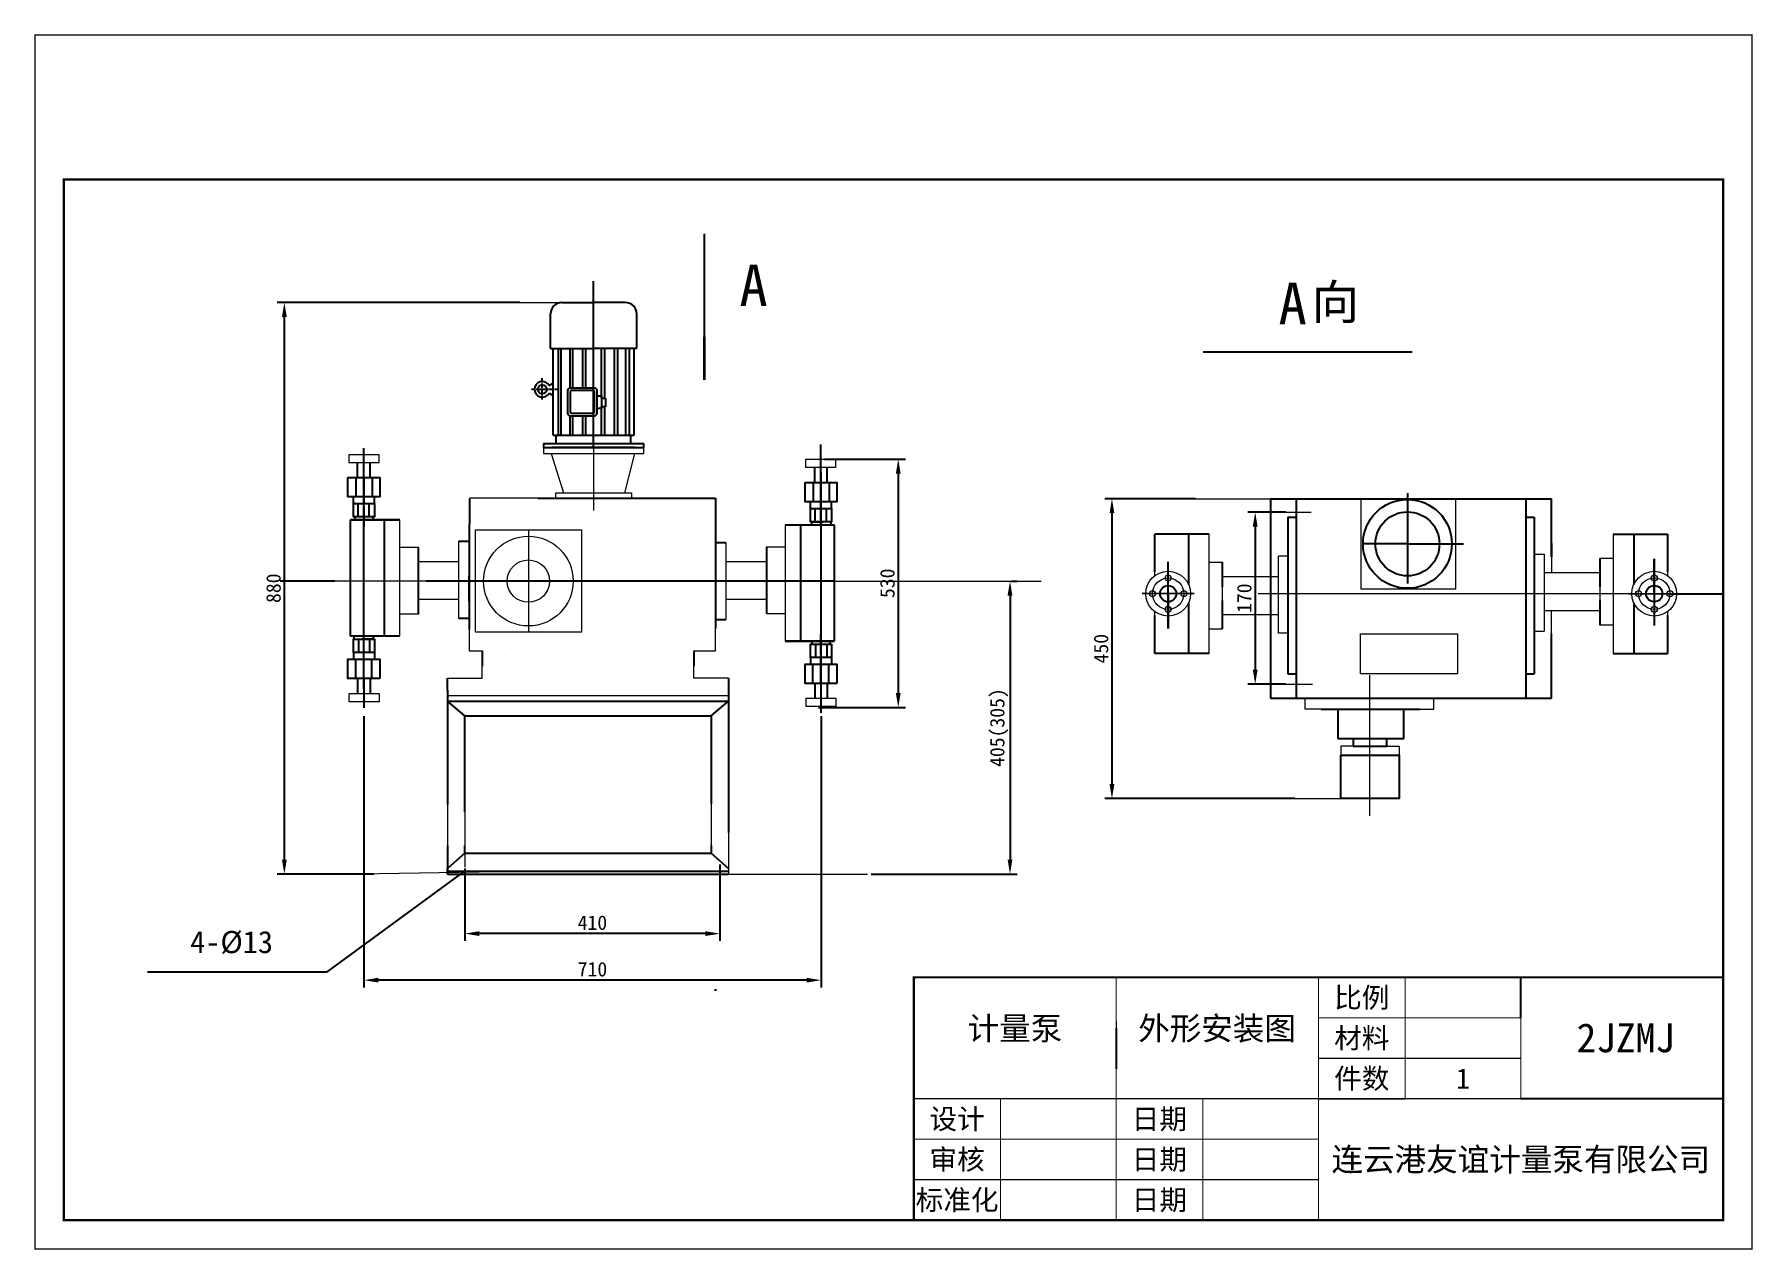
# Model space of a CAD drawing. Header units: millimetres. Extents: x 31 to 328, y 15 to 225.
import ezdxf
from ezdxf.enums import TextEntityAlignment as Align

# ---------------------------------------------------------------- set-up
doc = ezdxf.new("R2010")
doc.units = ezdxf.units.MM
doc.header["$PDMODE"] = 35
doc.linetypes.add('CENTER', pattern=[0.82, 0.7, -0.04, 0.04, -0.04])
doc.layers.add('01-轮廓线', color=7, linetype='Continuous', lineweight=35)
doc.layers.add('04-标注', color=3, linetype='Continuous', lineweight=20)
for name, color, linetype in [('05-文字', 5, 'Continuous'), ('2', 4, 'Continuous'), ('5', 1, 'CENTER')]:
    doc.layers.add(name, color=color, linetype=linetype)
doc.styles.add('S', font='SimSun.ttf')
doc.dimstyles.new('ISO-25', dxfattribs={"dimtxt": 2.5, "dimasz": 2.5, "dimexe": 1.25, "dimexo": 0.625, "dimtad": 1, "dimtxsty": 'Standard', "dimcen": 2.5, "dimadec": 0, "dimazin": 0, "dimtfac": 1, "dimtmove": 0, "dimatfit": 3, "dimfxl": 0, "dimarcsym": 0})

# ---------------------------------------------------------------- blocks, each defined once
blk = doc.blocks.new('*D9')
at = {"color": 0, "lineweight": -2}
for p, q in [((149.4, 81.79), (149.4, 68.56)), ((105.31, 75.86), (105.31, 68.56)), ((146.9, 69.81), (107.81, 69.81))]:
    blk.add_line(p, q, dxfattribs=at)
at = {"color": 0}
for points in [[(107.81, 70.23), (107.81, 69.4), (105.31, 69.81)], [(146.9, 70.23), (146.9, 69.4), (149.4, 69.81)]]:
    blk.add_solid(points, dxfattribs=at)
at = {"layer": 'Defpoints', "color": 0}
for p in [(149.4, 82.42), (105.31, 76.49), (105.31, 69.81)]:
    blk.add_point(p, dxfattribs=at)
at = {"color": 0, "insert": (127.36, 71.69), "char_height": 2.5, "attachment_point": 5}
blk.add_mtext('\\A1;410', dxfattribs=at)
blk = doc.blocks.new('*D10')
at = {"layer": '04-标注', "color": 0, "lineweight": -2}
for p, q in [((247.31, 142.72), (240.75, 142.72)), ((242, 140.22), (242, 115.44)), ((247.31, 112.94), (240.75, 112.94))]:
    blk.add_line(p, q, dxfattribs=at)
at = {"layer": '04-标注', "color": 0}
for points in [[(241.58, 140.22), (242.41, 140.22), (242, 142.72)], [(241.58, 115.44), (242.41, 115.44), (242, 112.94)]]:
    blk.add_solid(points, dxfattribs=at)
at = {"layer": 'Defpoints', "color": 0}
for p in [(247.93, 142.72), (242, 112.94), (247.93, 112.94)]:
    blk.add_point(p, dxfattribs=at)
at = {"layer": '04-标注', "color": 0, "insert": (240.12, 127.83), "char_height": 2.5, "attachment_point": 5, "rotation": 90}
blk.add_mtext('\\A1;170', dxfattribs=at)
blk = doc.blocks.new('*D11')
at = {"layer": '04-标注', "color": 0, "lineweight": -2}
for p, q in [((199.86, 130.78), (200.84, 130.78)), ((199.59, 128.28), (199.59, 82.62)), ((175.59, 80.12), (200.84, 80.12))]:
    blk.add_line(p, q, dxfattribs=at)
at = {"layer": '04-标注', "color": 0}
for points in [[(199.17, 128.28), (200, 128.28), (199.59, 130.78)], [(199.17, 82.62), (200, 82.62), (199.59, 80.12)]]:
    blk.add_solid(points, dxfattribs=at)
at = {"layer": 'Defpoints', "color": 0}
for p in [(199.23, 130.78), (174.96, 80.12), (199.59, 80.12)]:
    blk.add_point(p, dxfattribs=at)
at = {"layer": '04-标注', "color": 0, "insert": (197.71, 105.45), "char_height": 2.5, "attachment_point": 5, "rotation": 90}
blk.add_mtext('\\A1;405(305)', dxfattribs=at)
blk = doc.blocks.new('*D12')
at = {"layer": '04-标注', "color": 0, "lineweight": -2}
for p, q in [((114.8, 178.98), (72.83, 178.98)), ((74.08, 82.62), (74.08, 176.48)), ((89.55, 80.12), (72.83, 80.12))]:
    blk.add_line(p, q, dxfattribs=at)
at = {"layer": '04-标注', "color": 0}
for points in [[(73.66, 176.48), (74.5, 176.48), (74.08, 178.98)], [(73.66, 82.62), (74.5, 82.62), (74.08, 80.12)]]:
    blk.add_solid(points, dxfattribs=at)
at = {"layer": 'Defpoints', "color": 0}
for p in [(74.08, 178.98), (115.42, 178.98), (90.17, 80.12)]:
    blk.add_point(p, dxfattribs=at)
at = {"layer": '04-标注', "color": 0, "insert": (72.21, 129.55), "char_height": 2.5, "attachment_point": 5, "rotation": 90}
blk.add_mtext('\\A1;880', dxfattribs=at)
blk = doc.blocks.new('*D13')
at = {"layer": '04-标注', "color": 0, "lineweight": -2}
for p, q in [((231.68, 145.04), (215.97, 145.04)), ((217.22, 142.54), (217.22, 95.67)), ((248.86, 93.17), (215.97, 93.17))]:
    blk.add_line(p, q, dxfattribs=at)
at = {"layer": '04-标注', "color": 0}
for points in [[(216.81, 142.54), (217.64, 142.54), (217.22, 145.04)], [(216.81, 95.67), (217.64, 95.67), (217.22, 93.17)]]:
    blk.add_solid(points, dxfattribs=at)
at = {"layer": 'Defpoints', "color": 0}
for p in [(232.3, 145.04), (217.22, 93.17), (249.48, 93.17)]:
    blk.add_point(p, dxfattribs=at)
at = {"layer": '04-标注', "color": 0, "insert": (215.35, 119.1), "char_height": 2.5, "attachment_point": 5, "rotation": 90}
blk.add_mtext('\\A1;450', dxfattribs=at)
blk = doc.blocks.new('*D14')
at = {"color": 0, "lineweight": -2}
for p, q in [((167.52, 151.88), (181.51, 151.88)), ((180.26, 149.38), (180.26, 111.44)), ((166.44, 108.94), (181.51, 108.94))]:
    blk.add_line(p, q, dxfattribs=at)
at = {"color": 0}
for points in [[(179.84, 149.38), (180.68, 149.38), (180.26, 151.88)], [(179.84, 111.44), (180.68, 111.44), (180.26, 108.94)]]:
    blk.add_solid(points, dxfattribs=at)
at = {"layer": 'Defpoints', "color": 0}
for p in [(166.9, 151.88), (165.82, 108.94), (180.26, 108.94)]:
    blk.add_point(p, dxfattribs=at)
at = {"color": 0, "insert": (178.39, 130.41), "char_height": 2.5, "attachment_point": 5, "rotation": 90}
blk.add_mtext('\\A1;530', dxfattribs=at)
blk = doc.blocks.new('*D18')
at = {"layer": '04-标注', "color": 0, "lineweight": -2}
for p, q in [((87.83, 107.4), (87.83, 60.51)), ((166.9, 107.4), (166.9, 60.51)), ((164.4, 61.76), (90.33, 61.76))]:
    blk.add_line(p, q, dxfattribs=at)
at = {"layer": '04-标注', "color": 0}
for points in [[(90.33, 62.18), (90.33, 61.35), (87.83, 61.76)], [(164.4, 62.18), (164.4, 61.35), (166.9, 61.76)]]:
    blk.add_solid(points, dxfattribs=at)
at = {"layer": 'Defpoints', "color": 0}
for p in [(87.83, 108.02), (166.9, 108.02), (87.83, 61.76)]:
    blk.add_point(p, dxfattribs=at)
at = {"layer": '04-标注', "color": 0, "insert": (127.37, 63.64), "char_height": 2.5, "attachment_point": 5}
blk.add_mtext('\\A1;710', dxfattribs=at)

msp = doc.modelspace()

# ---------------------------------------------------------------- linework, layer by layer
at = {"color": 0}
for p, q in [((146.671, 190.87), (146.671, 173.017)), ((127.57, 153.876), (127.57, 182.637)), ((233.028, 170.414), (269.134, 170.414)), ((118.897, 154.57), (118.897, 153.876)), ((136.242, 153.876), (136.242, 154.57)), ((87.834, 148.713), (87.834, 153.758)), ((134.77, 153.876), (120.37, 153.876)), ((166.897, 140.511), (166.897, 154.425)), ((166.897, 147.843), (166.897, 152.887)), ((86.512, 145.342), (86.512, 148.713)), ((86.754, 148.713), (86.754, 151.34)), ((87.834, 112.14), (87.834, 149.851)), ((87.834, 148.713), (87.834, 144.218)), ((88.914, 148.713), (88.914, 151.34)), ((89.305, 145.342), (89.305, 148.713)), ((165.817, 147.843), (165.817, 150.412)), ((166.897, 149.638), (166.897, 111.927)), ((167.977, 147.843), (167.977, 150.412)), ((118.161, 147.033), (118.161, 147.033)), ((122.321, 147.033), (122.321, 147.033)), ((122.321, 147.033), (122.321, 147.033)), ((131.986, 147.033), (131.986, 147.033)), ((131.986, 147.033), (131.986, 147.033)), ((165.575, 144.471), (165.575, 147.843)), ((166.897, 147.843), (166.897, 143.347)), ((168.368, 144.471), (168.368, 147.843)), ((268.338, 146.011), (268.338, 130.397)), ((86.013, 144.218), (86.013, 145.342)), ((86.789, 144.218), (86.789, 141.916)), ((87.834, 117.556), (87.834, 144.436)), ((87.834, 143.682), (87.834, 140.15)), ((88.717, 144.218), (88.717, 141.916)), ((89.655, 144.218), (89.655, 145.342)), ((106.059, 127.245), (106.141, 145.158)), ((117.922, 145.128), (137.217, 145.128)), ((127.731, 145.128), (148.655, 145.128)), ((148.655, 145.128), (148.655, 128.365)), ((148.655, 145.128), (148.655, 143.208)), ((165.076, 143.347), (165.076, 144.471)), ((165.852, 143.347), (165.852, 141.046)), ((166.897, 144.222), (166.897, 117.342)), ((166.897, 142.812), (166.897, 139.28)), ((167.78, 143.347), (167.78, 141.046)), ((168.718, 143.347), (168.718, 144.471)), ((244.653, 145.035), (244.653, 110.554)), ((244.653, 145.035), (288.799, 145.035)), ((249.083, 145.035), (249.083, 110.554)), ((282.172, 145.035), (293.228, 145.035)), ((288.799, 145.035), (288.799, 110.554)), ((293.228, 135.004), (293.228, 145.035)), ((85.534, 141.381), (94.037, 141.381)), ((85.534, 121.267), (85.534, 141.381)), ((94.037, 141.381), (85.534, 141.381)), ((86.264, 141.916), (86.264, 141.381)), ((89.38, 141.916), (89.38, 141.381)), ((91.393, 121.267), (91.393, 141.381)), ((160.694, 140.511), (169.196, 140.511)), ((160.694, 140.511), (169.196, 140.511)), ((163.337, 140.511), (163.337, 120.397)), ((165.232, 141.046), (165.232, 140.511)), ((165.364, 141.046), (167.284, 141.046)), ((168.591, 141.046), (168.591, 140.511)), ((169.196, 140.511), (169.196, 120.397)), ((247.643, 141.826), (247.643, 114.771)), ((247.643, 141.826), (247.643, 114.771)), ((247.643, 141.826), (249.083, 141.826)), ((247.643, 141.826), (247.643, 114.771)), ((288.799, 141.826), (290.239, 141.826)), ((290.239, 141.826), (290.239, 114.771)), ((104.264, 137.671), (106.075, 137.671)), ((106.075, 122.401), (106.075, 139.164)), ((148.655, 139.377), (148.655, 122.614)), ((148.655, 139.377), (148.655, 137.457)), ((148.655, 137.457), (150.466, 137.457)), ((224.644, 133.074), (224.644, 138.932)), ((228.656, 138.932), (224.644, 138.932)), ((234.037, 138.932), (226.672, 138.932)), ((230.503, 130.198), (230.503, 138.932)), ((268.338, 137.228), (260.658, 137.228)), ((268.338, 137.228), (278.017, 137.228)), ((293.228, 137.306), (293.228, 135.004)), ((303.931, 138.932), (311.296, 138.932)), ((307.464, 138.932), (307.464, 130.203)), ((309.312, 138.932), (313.324, 138.932)), ((313.324, 138.932), (313.324, 133.074)), ((97.253, 125.072), (97.253, 136.619)), ((157.477, 136.706), (157.477, 125.159)), ((224.644, 132.375), (224.644, 134.944)), ((226.944, 122.571), (226.944, 134.109)), ((236.363, 129.821), (236.363, 134.061)), ((301.605, 134.712), (301.605, 129.821)), ((311.024, 128.612), (311.024, 134.654)), ((311.024, 134.654), (311.024, 123.116)), ((82.737, 130.782), (73.332, 130.782)), ((169.206, 130.782), (98.586, 130.782)), ((313.324, 133.734), (313.324, 132.384)), ((231.418, 128.612), (222.469, 128.613)), ((226.944, 128.612), (226.944, 122.571)), ((306.55, 128.613), (315.499, 128.612)), ((313.663, 128.612), (323.068, 128.612)), ((224.644, 123.49), (224.644, 124.841)), ((230.503, 118.292), (230.503, 127.022)), ((236.363, 122.513), (236.363, 127.404)), ((301.605, 127.404), (301.605, 123.164)), ((307.464, 127.026), (307.464, 118.292)), ((313.324, 124.85), (313.324, 122.281)), ((87.834, 118.966), (87.834, 122.498)), ((106.075, 124.321), (104.264, 124.321)), ((106.075, 122.401), (106.075, 124.321)), ((150.466, 124.107), (148.655, 124.107)), ((224.644, 118.292), (224.644, 124.151)), ((313.324, 124.151), (313.324, 118.292)), ((94.037, 121.267), (85.534, 121.267)), ((94.037, 121.267), (85.534, 121.267)), ((86.139, 120.732), (86.139, 121.267)), ((86.95, 118.431), (86.95, 120.732)), ((89.366, 120.732), (87.446, 120.732)), ((88.878, 118.431), (88.878, 120.732)), ((89.498, 120.732), (89.498, 121.267)), ((169.196, 120.397), (160.694, 120.397)), ((160.694, 120.397), (169.196, 120.397)), ((165.35, 119.862), (165.35, 120.397)), ((166.013, 117.56), (166.013, 119.862)), ((166.897, 118.096), (166.897, 121.628)), ((167.941, 117.56), (167.941, 119.862)), ((168.466, 119.862), (168.466, 120.397)), ((293.228, 110.554), (293.228, 121.654)), ((86.013, 118.431), (86.013, 117.307)), ((86.363, 117.307), (86.363, 113.935)), ((87.834, 113.935), (87.834, 118.431)), ((89.155, 117.307), (89.155, 113.935)), ((89.655, 118.431), (89.655, 117.307)), ((102.322, 116.044), (102.322, 116.044)), ((108.301, 118.747), (108.301, 116.044)), ((112.108, 117.964), (112.108, 117.964)), ((137.819, 116.044), (137.819, 116.044)), ((144.919, 118.747), (144.919, 116.044)), ((165.076, 117.56), (165.076, 116.436)), ((165.426, 116.436), (165.426, 113.065)), ((166.897, 113.065), (166.897, 117.56)), ((168.218, 116.436), (168.218, 113.065)), ((168.718, 117.56), (168.718, 116.436)), ((228.656, 118.292), (224.644, 118.292)), ((234.037, 118.292), (226.672, 118.292)), ((303.931, 118.292), (311.296, 118.292)), ((309.312, 118.292), (313.324, 118.292)), ((86.754, 113.935), (86.754, 111.366)), ((87.834, 113.935), (87.834, 108.891)), ((88.914, 113.935), (88.914, 111.366)), ((102.322, 111.936), (102.322, 113.99)), ((150.897, 113.99), (150.897, 111.936)), ((150.897, 113.99), (150.897, 110.016)), ((165.817, 113.065), (165.817, 110.438)), ((166.897, 113.065), (166.897, 108.02)), ((167.977, 113.065), (167.977, 110.438)), ((247.643, 114.771), (249.083, 114.771)), ((288.799, 114.771), (290.239, 114.771)), ((102.322, 111.936), (102.322, 110.016)), ((102.322, 111.75), (102.322, 92.148)), ((102.322, 110.016), (150.897, 110.016)), ((105.312, 107.456), (102.322, 110.016)), ((147.908, 107.456), (150.897, 110.016)), ((150.897, 110.016), (150.897, 87.294)), ((244.653, 110.554), (288.799, 110.554)), ((253.397, 110.554), (253.397, 110.554)), ((288.799, 110.554), (293.228, 110.554)), ((105.312, 90.934), (105.312, 107.456)), ((105.312, 107.456), (147.908, 107.456)), ((147.908, 107.456), (147.907, 92.235)), ((253.397, 108.634), (270.423, 108.634)), ((256.279, 108.634), (256.279, 106.74)), ((267.727, 103.533), (267.727, 108.634)), ((256.279, 106.74), (256.279, 103.533)), ((256.279, 103.533), (267.727, 103.533)), ((258.933, 103.533), (258.933, 102.242)), ((258.933, 102.242), (264.693, 102.242)), ((264.693, 103.533), (264.693, 102.242)), ((102.322, 84.971), (102.322, 80.117)), ((105.312, 83.757), (102.322, 81.077)), ((105.312, 83.757), (105.312, 84.971)), ((105.312, 83.757), (147.907, 83.757)), ((147.907, 85.058), (147.907, 83.757)), ((147.907, 83.757), (150.897, 81.077)), ((105.305, 80.679), (81.391, 63.13)), ((102.322, 80.117), (102.322, 81.077)), ((102.322, 80.617), (150.897, 80.617)), ((105.312, 81.077), (105.312, 71.903)), ((102.322, 80.117), (150.897, 80.117)), ((184.654, 78.349), (184.654, 78.349)), ((81.391, 63.13), (50.378, 63.13)), ((148.852, 60.007), (148.478, 60.007))]:
    msp.add_line(p, q, dxfattribs=at)
for points, const_width in [([(30.938, 15.253), (327.938, 15.253), (327.938, 225.253), (30.938, 225.253)], 0.2), ([(35.938, 20.253), (322.938, 20.253), (322.938, 200.253), (35.938, 200.253)], 0.4), ([(182.938, 20.253), (322.938, 20.253), (322.938, 62.253), (182.938, 62.253)], 0.4)]:
    msp.add_lwpolyline(points, close=True, dxfattribs=dict(const_width=const_width))
for points in [[(85.075, 148.713), (90.592, 148.713), (90.592, 145.342), (85.075, 145.342)], [(164.138, 147.843), (169.655, 147.843), (169.655, 144.471), (164.138, 144.471)], [(86.013, 144.218), (89.655, 144.218), (89.655, 141.916), (86.013, 141.916)], [(165.076, 143.347), (168.718, 143.347), (168.718, 141.046), (165.076, 141.046)], [(89.655, 118.431), (86.013, 118.431), (86.013, 120.732), (89.655, 120.732)], [(168.718, 117.56), (165.076, 117.56), (165.076, 119.862), (168.718, 119.862)], [(90.592, 113.935), (85.075, 113.935), (85.075, 117.307), (90.592, 117.307)], [(169.655, 113.065), (164.138, 113.065), (164.138, 116.436), (169.655, 116.436)], [(256.794, 100.652), (266.876, 100.652), (266.876, 93.168), (256.794, 93.168)]]:
    msp.add_lwpolyline(points, close=True, dxfattribs=at)
msp.add_lwpolyline([(217.938, 62.253, 0.2, 0.2, 0), (217.938, 20.253, 0.2, 0.2, 0)], format="xyseb")
at = {"const_width": 0.2}
for points in [[(252.938, 62.253), (252.938, 20.253)], [(267.938, 62.253), (267.938, 41.253)], [(287.938, 62.253), (287.938, 41.253)], [(287.938, 55.253), (252.938, 55.253)], [(287.938, 48.253), (252.938, 48.253)], [(322.938, 41.253), (182.938, 41.253)], [(197.938, 41.253), (197.938, 20.253)], [(232.938, 41.253), (232.938, 20.253)], [(252.938, 34.253), (182.938, 34.253)], [(252.938, 27.253), (182.938, 27.253)]]:
    msp.add_lwpolyline(points, dxfattribs=at)
at = {"color": 0}
for centre, radius in [((268.338, 137.228), 7.68), ((268.338, 137.228), 5.534), ((268.338, 137.228), 5.534), ((226.944, 128.609), 1.409), ((311.024, 128.616), 1.409)]:
    msp.add_circle(centre, radius, dxfattribs=at)
at = {"layer": '01-轮廓线', "color": 0}
msp.add_line((146.671, 173.017), (146.671, 165.578), dxfattribs=at)
at = {"layer": '04-标注'}
msp.add_line((322.938, 200.253), (322.938, 200.253), dxfattribs=at)
at = {"layer": '04-标注', "color": 0}
for p, q in [((110.539, 178.98), (133.042, 178.98)), ((118.897, 153.876), (118.897, 152.828)), ((118.897, 152.828), (136.242, 152.828)), ((120.23, 152.828), (122.388, 146.069)), ((127.57, 153.876), (127.57, 142.99)), ((132.958, 146.069), (134.676, 152.828)), ((136.242, 152.828), (136.242, 153.876)), ((121.026, 145.128), (121.026, 146.069)), ((121.026, 146.069), (134.11, 146.069)), ((134.11, 146.069), (134.11, 145.128)), ((117.922, 145.128), (106.141, 145.128)), ((228.899, 145.035), (244.653, 145.035)), ((244.028, 142.724), (251.652, 142.724)), ((260.272, 145.035), (260.272, 129.421)), ((276.68, 129.421), (276.68, 145.035)), ((94.037, 121.267), (94.037, 141.381)), ((160.694, 140.511), (160.694, 120.397)), ((293.228, 140.02), (293.228, 132.207)), ((104.264, 124.321), (104.264, 137.671)), ((116.284, 139.64), (116.284, 121.925)), ((150.466, 137.457), (150.466, 124.107)), ((234.037, 118.292), (234.037, 138.932)), ((303.931, 138.932), (303.931, 118.292)), ((97.253, 136.619), (94.037, 136.619)), ((104.264, 134.115), (97.253, 134.115)), ((150.466, 134.201), (157.477, 134.201)), ((157.477, 136.706), (160.694, 136.706)), ((234.037, 134.061), (236.363, 134.061)), ((247.56, 135.112), (246.005, 135.112)), ((246.005, 121.762), (246.005, 135.112)), ((290.408, 135.463), (291.963, 135.463)), ((291.963, 135.463), (291.963, 122.113)), ((303.931, 134.712), (301.605, 134.712)), ((106.075, 130.782), (82.111, 130.782)), ((125.452, 130.782), (99.521, 130.782)), ((125.452, 130.782), (204.984, 130.782)), ((224.644, 131.73), (224.644, 133.074)), ((236.363, 131.557), (246.005, 131.557)), ((236.363, 127.404), (236.363, 131.557)), ((301.605, 132.207), (291.963, 132.207)), ((313.324, 133.059), (313.324, 131.73)), ((148.655, 121.644), (148.655, 128.365)), ((308.062, 128.612), (242.505, 128.612)), ((260.272, 129.421), (276.68, 129.421)), ((301.605, 129.821), (301.605, 125.668)), ((97.253, 125.072), (94.037, 125.072)), ((104.264, 127.577), (97.253, 127.577)), ((106.059, 127.245), (106.059, 121.644)), ((150.466, 127.663), (157.477, 127.663)), ((157.477, 125.159), (160.694, 125.159)), ((224.644, 124.166), (224.644, 125.495)), ((236.363, 125.018), (246.005, 125.018)), ((301.605, 125.668), (291.963, 125.668)), ((293.228, 121.654), (293.228, 125.668)), ((313.324, 125.495), (313.324, 124.151)), ((234.037, 122.513), (236.363, 122.513)), ((290.408, 122.113), (291.963, 122.113)), ((303.931, 123.164), (301.605, 123.164)), ((106.059, 121.644), (106.059, 118.747)), ((148.655, 118.747), (148.655, 121.644)), ((247.56, 121.762), (246.005, 121.762)), ((106.059, 118.747), (108.301, 118.747)), ((108.301, 113.99), (108.301, 116.044)), ((144.919, 118.747), (148.655, 118.747)), ((144.919, 113.99), (144.919, 116.044)), ((102.322, 113.99), (108.301, 113.99)), ((150.897, 113.99), (144.919, 113.99)), ((244.653, 112.938), (251.912, 112.938)), ((261.835, 90.205), (261.835, 114.544)), ((102.322, 110.976), (150.897, 110.976)), ((250.666, 108.634), (250.666, 110.554)), ((272.903, 108.634), (272.903, 110.554)), ((253.397, 108.634), (250.666, 108.634)), ((270.423, 108.634), (272.903, 108.634)), ((258.933, 102.242), (256.794, 102.242)), ((256.794, 102.242), (256.794, 100.652)), ((264.693, 102.242), (266.876, 102.242)), ((266.876, 102.242), (266.876, 100.652)), ((102.322, 92.148), (102.322, 81.33)), ((147.907, 92.235), (147.907, 83.757)), ((248.859, 93.168), (258.545, 93.168)), ((105.312, 90.934), (105.312, 81.33)), ((150.897, 90.934), (150.897, 80.117)), ((83.539, 80.117), (114.676, 80.617)), ((150.897, 80.117), (174.964, 80.117)), ((182.938, 62.253), (182.938, 62.253)), ((182.938, 62.253), (182.938, 54.628)), ((217.938, 54.628), (217.938, 49.936)), ((217.938, 54.628), (217.938, 46.398)), ((217.938, 49.936), (217.938, 46.398)), ((252.938, 41.253), (267.938, 41.253)), ((252.938, 41.253), (267.938, 41.253))]:
    msp.add_line(p, q, dxfattribs=at)
for points in [[(90.404, 151.235), (85.263, 151.235), (85.263, 152.703), (90.404, 152.703)], [(164.276, 151.88), (169.418, 151.88), (169.418, 150.412), (164.276, 150.412)], [(107.117, 139.64), (125.452, 139.64), (125.452, 121.925), (107.117, 121.925)], [(260.191, 121.676), (276.978, 121.676), (276.978, 114.748), (260.191, 114.748)], [(90.454, 109.898), (85.312, 109.898), (85.312, 111.366), (90.454, 111.366)], [(164.326, 110.543), (169.467, 110.543), (169.467, 109.075), (164.326, 109.075)]]:
    msp.add_lwpolyline(points, close=True, dxfattribs=at)
for centre, radius in [((116.284, 130.782), 7.758), ((116.284, 130.782), 3.666), ((226.944, 128.612), 3.874), ((226.944, 128.609), 2.715), ((226.944, 131.323), 0.516), ((311.024, 128.612), 3.874), ((311.024, 128.616), 2.715), ((311.024, 131.331), 0.516), ((224.229, 128.613), 0.516), ((229.658, 128.612), 0.516), ((308.31, 128.612), 0.516), ((313.739, 128.612), 0.516), ((226.944, 125.894), 0.516), ((311.024, 125.902), 0.516)]:
    msp.add_circle(centre, radius, dxfattribs=at)
at = {"layer": '05-文字', "color": 0}
for p, q in [((287.938, 55.253), (287.938, 62.253)), ((217.938, 53.473), (217.938, 46.398)), ((322.938, 41.253), (287.938, 41.253))]:
    msp.add_line(p, q, dxfattribs=at)
at = {"layer": '2', "color": 0}
for p, q in [((122.097, 178.98), (127.57, 178.98)), ((133.042, 178.98), (127.57, 178.98)), ((120.113, 171.026), (120.113, 176.996)), ((135.027, 171.026), (135.027, 176.996)), ((120.113, 171.026), (127.57, 171.026)), ((120.546, 156.041), (120.546, 171.026)), ((121.435, 171.026), (121.435, 156.041)), ((121.983, 156.041), (121.983, 171.026)), ((123.437, 171.026), (123.437, 164.174)), ((123.986, 164.177), (123.986, 171.026)), ((125.664, 171.026), (125.664, 164.177)), ((126.213, 164.177), (126.213, 171.026)), ((135.027, 171.026), (127.57, 171.026)), ((128.926, 162.435), (128.926, 171.026)), ((129.475, 171.026), (129.475, 162.435)), ((131.153, 156.041), (131.153, 171.026)), ((131.702, 171.026), (131.702, 156.041)), ((133.156, 156.041), (133.156, 171.026)), ((133.705, 171.026), (133.705, 156.041)), ((134.593, 156.041), (134.593, 171.026)), ((119.881, 164.613), (120.546, 165.046)), ((123.057, 163.744), (123.057, 159.829)), ((127.721, 164.177), (123.49, 164.177)), ((123.49, 163.484), (123.49, 160.089)), ((127.461, 163.744), (123.751, 163.744)), ((127.721, 160.089), (127.721, 163.484)), ((128.155, 159.829), (128.155, 163.744)), ((119.881, 163.306), (120.546, 162.872)), ((128.155, 162.827), (128.914, 162.827)), ((128.914, 160.641), (128.155, 160.641)), ((128.914, 162.827), (128.914, 160.641)), ((128.914, 162.435), (129.617, 162.435)), ((129.617, 160.935), (128.914, 160.935)), ((128.926, 156.041), (128.926, 160.935)), ((129.475, 160.935), (129.475, 156.041)), ((129.617, 162.435), (129.617, 160.935)), ((123.437, 159.399), (123.437, 156.041)), ((123.49, 159.395), (127.721, 159.395)), ((123.751, 159.829), (127.461, 159.829)), ((123.986, 156.041), (123.986, 159.395)), ((125.664, 159.356), (125.664, 156.041)), ((126.213, 156.041), (126.213, 159.356)), ((118.897, 154.57), (136.242, 154.57)), ((120.546, 156.041), (134.593, 156.041)), ((121.115, 154.57), (121.115, 156.041)), ((134.025, 154.57), (134.025, 156.041)), ((118.897, 153.876), (136.242, 153.876))]:
    msp.add_line(p, q, dxfattribs=at)
msp.add_circle((118.685, 163.959), 0.768, dxfattribs=at)
for centre, radius, start, end in [((122.097, 176.996), 1.984, 90, 180), ((133.042, 176.996), 1.984, 0, 90), ((118.685, 163.959), 1.362, 28.65939, 331.34061), ((123.49, 163.744), 0.434, 90, 180), ((123.751, 163.484), 0.26, 90, 180), ((127.461, 163.484), 0.26, 360, 90), ((127.721, 163.744), 0.434, 0, 90), ((123.49, 159.829), 0.434, 180, 270), ((123.751, 160.089), 0.26, 180, 270), ((127.461, 160.089), 0.26, 270, 360), ((127.721, 159.829), 0.434, 270, 0)]:
    msp.add_arc(centre, radius, start, end, dxfattribs=at)
at = {"layer": '5', "color": 0}
for p, q in [((116.836, 163.959), (121.534, 163.959)), ((118.685, 162.198), (118.685, 165.874))]:
    msp.add_line(p, q, dxfattribs=at)

# ---------------------------------------------------------------- texts
at = {"color": 0, "style": 'S'}
for s, height, p in [('A', 7.2, (155.232, 181.944)), ('A', 7.2, (248.48, 178.803)), ('向', 6, (255.868, 179.059)), ('4-%%C13', 3.84, (64.95, 68.357))]:
    msp.add_text(s, height=height, dxfattribs=at).set_placement(p, align=Align.MIDDLE_CENTER)
at = {"style": 'S'}
for s, height, p in [('比例', 3.5, (260.438, 58.753)), ('材料', 3.5, (260.438, 51.753)), ('件数', 3.5, (260.438, 44.753)), ('设计', 3.5, (190.438, 37.753)), ('日期', 3.5, (225.438, 37.753)), ('审核', 3.5, (190.438, 30.753)), ('日期', 3.5, (225.438, 30.753)), ('连云港友谊计量泵有限公司', 4, (287.938, 30.753)), ('标准化', 3.5, (190.438, 23.753)), ('日期', 3.5, (225.438, 23.753))]:
    msp.add_text(s, height=height, dxfattribs=at).set_placement(p, align=Align.MIDDLE_CENTER)
at = {"layer": '04-标注', "color": 0, "style": 'S'}
for s, height, p in [('计量泵', 4, (200.438, 53.417)), ('外形安装图', 4, (235.406, 53.417)), ('2JZMJ', 5, (306.099, 51.799)), ('1', 3.5, (277.938, 44.753))]:
    msp.add_text(s, height=height, dxfattribs=at).set_placement(p, align=Align.MIDDLE_CENTER)

# ---------------------------------------------------------------- dimensions: what is measured, and where the dimension line sits
at = {"color": 0}
dim = msp.add_linear_dim(base=(180.26, 108.942), p1=(166.897, 151.88), p2=(165.817, 108.942), angle=90, text='530', dimstyle='ISO-25', override={"dimtp": -0.009, "dimtm": 0.034, "dimtfac": 0.5, "dimtolj": 1}, dxfattribs=at)
dim.commit()
dim.dimension.update_dxf_attribs({"geometry": '*D14', "text_midpoint": (178.385, 130.411)})
dim = msp.add_linear_dim(base=(105.312, 69.815), p1=(149.402, 82.417), p2=(105.312, 76.49), text='410', dimstyle='ISO-25', override={"dimtp": -0.009, "dimtm": 0.034, "dimtfac": 0.5, "dimtolj": 1}, dxfattribs=at)
dim.commit()
dim.dimension.update_dxf_attribs({"geometry": '*D9', "text_midpoint": (127.357, 71.69)})
at = {"layer": '04-标注', "color": 0}
for base, p1, p2, text, picture, middle in [((74.081, 178.98), (90.173, 80.117), (115.42, 178.98), '880', '*D12', (72.206, 129.549)), ((217.222, 93.168), (232.303, 145.035), (249.484, 93.168), '450', '*D13', (215.347, 119.101)), ((241.997, 112.938), (247.935, 142.724), (247.935, 112.938), '170', '*D10', (240.122, 127.831)), ((199.587, 80.117), (199.233, 130.782), (174.964, 80.117), '405(305)', '*D11', (197.712, 105.45))]:
    dim = msp.add_linear_dim(base=base, p1=p1, p2=p2, angle=90, text=text, dimstyle='ISO-25', override={"dimtp": -0.009, "dimtm": 0.034, "dimtfac": 0.5, "dimtolj": 1}, dxfattribs=at)
    dim.commit()
    dim.dimension.update_dxf_attribs({"geometry": picture, "text_midpoint": middle})
dim = msp.add_linear_dim(base=(87.834, 61.762), p1=(166.897, 108.02), p2=(87.834, 108.02), text='710', dimstyle='ISO-25', override={"dimtp": -0.009, "dimtm": 0.034, "dimtfac": 0.5, "dimtolj": 1}, dxfattribs=at)
dim.commit()
dim.dimension.update_dxf_attribs({"geometry": '*D18', "text_midpoint": (127.365, 63.637)})

doc.saveas('drawing.dxf')
